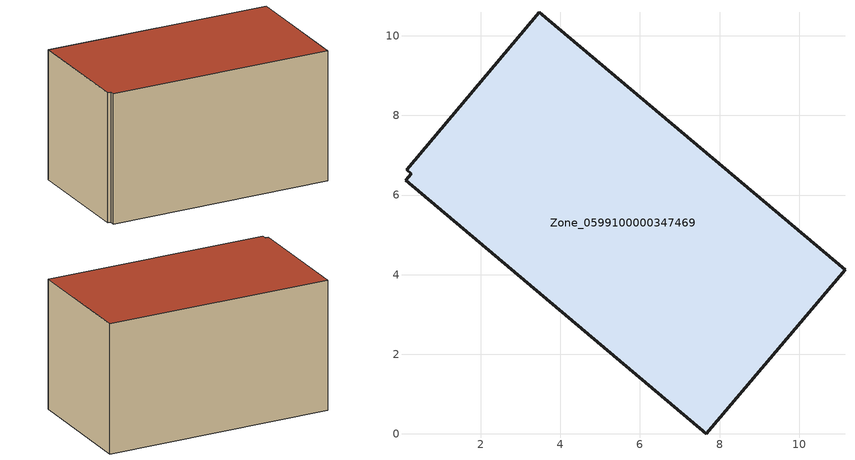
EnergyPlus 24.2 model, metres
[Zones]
Zone_0599100000347469
 floor ground (C_G): 0.25,6.53 0.14,6.63 3.47,10.6 11.15,4.13 7.67,0 0.11,6.37 z0.19
 wall outside (C_F): 7.67,0 11.15,4.13 3.47,10.6 0.14,6.63 0.25,6.53 0.11,6.37 7.67,0 z0.19:5.94
 roof outside (C_R): 0.14,6.63 0.25,6.53 0.11,6.37 7.67,0 11.15,4.13 3.47,10.6 z5.94
[BUILDING]
Pand.0599100000347469: North Axis=0; Terrain=City; Loads Convergence Tolerance Value=0.04; Temperature Convergence Tolerance Value=0.4; Solar Distribution=FullExterior; Maximum Number of Warmup Days=25; Minimum Number of Warmup Days=1
[Site:Location]
Rotterdam.The.Hague.AP_ZH_NLD Design_Conditions: Latitude=51.96; Longitude=4.45; Time Zone=1; Elevation=-4.5
[SITE:GROUNDTEMPERATURE:BUILDINGSURFACE]
18, 18, 18, 18, 18, 18, 18, 18, 18, 18, 18, 18
[MATERIAL] Thermal Absorptance=0.9; Solar Absorptance=0.7; Visible Absorptance=0.7
Name | Roughness | Thickness | Conductivity | Density | Specific Heat
G.TI.1992-2005 | MediumSmooth | 0.15 | 0.06 | 540 | 1210
F.TI.1992-2005 | Rough | 0.3 | 0.12 | 1920 | 840
R.TI.1992-2005 | MediumRough | 0.2 | 0.08 | 1500 | 1000
[CONSTRUCTION]
C_G: G.TI.1992-2005
C_F: F.TI.1992-2005
C_R: R.TI.1992-2005
[ZONE]
Zone_0599100000347469: Type=1; Multiplier=1; Ceiling Height=Autocalculate; Volume=Autocalculate; Floor Area=autocalculate; Part of Total Floor Area=Yes
[ZONEINFILTRATION:DESIGNFLOWRATE]
Infil_Zone_0599100000347469: Zone or ZoneList or Space or SpaceList=Zone_0599100000347469; Schedule=AlwaysOn; Design Flow Rate Calculation Method=Flow/Area; Flow Rate per Floor Area=0.0015; Constant Term Coefficient=1; Temperature Term Coefficient=0; Velocity Term Coefficient=0; Velocity Squared Term Coefficient=0
[HVACTEMPLATE:ZONE:IDEALLOADSAIRSYSTEM]
Zone_0599100000347469: Maximum Heating Supply Air Temperature=50; Minimum Cooling Supply Air Temperature=13; Maximum Heating Supply Air Humidity Ratio=0.0156; Minimum Cooling Supply Air Humidity Ratio=0.0077; Heating Limit=NoLimit; Cooling Limit=NoLimit; Dehumidification Control Type=ConstantSensibleHeatRatio; Cooling Sensible Heat Ratio=0.7; Dehumidification Setpoint=60; Humidification Control Type=None; Humidification Setpoint=30; Outdoor Air Method=None; Outdoor Air Flow Rate per Person=0.00944; Outdoor Air Flow Rate per Zone Floor Area=0; Outdoor Air Flow Rate per Zone=0; Demand Controlled Ventilation Type=None; Outdoor Air Economizer Type=NoEconomizer; Heat Recovery Type=None; Sensible Heat Recovery Effectiveness=0.7; Latent Heat Recovery Effectiveness=0.65
[ZONECONTROL:THERMOSTAT]
ThermostatControl_Zone_0599100000347469: Zone or ZoneList=Zone_0599100000347469; Control Type Schedule=DualSetpointControlType; Control 1=Thermostat_Zone_0599100000347469; Temperature Difference Between Cutout And Setpoint=0
[THERMOSTATSETPOINT:DUALSETPOINT]
Thermostat_Zone_0599100000347469: Heating Setpoint Temperature Schedule=HeatingSetpoint_Zone_0599100000347469; Cooling Setpoint Temperature Schedule=CoolingSetpoint_Zone_0599100000347469
[SCHEDULE:COMPACT]
HeatingSetpoint_Zone_0599100000347469: Through: 12/31, For: AllDays, Until: 24:00, 21
CoolingSetpoint_Zone_0599100000347469: Through: 12/31, For: AllDays, Until: 24:00, 24
DualSetpointControlType: Through: 12/31, For: AllDays, Until: 24:00, 4
AlwaysOn: Through: 12/31, For: AllDays, Until: 24:00, 1
